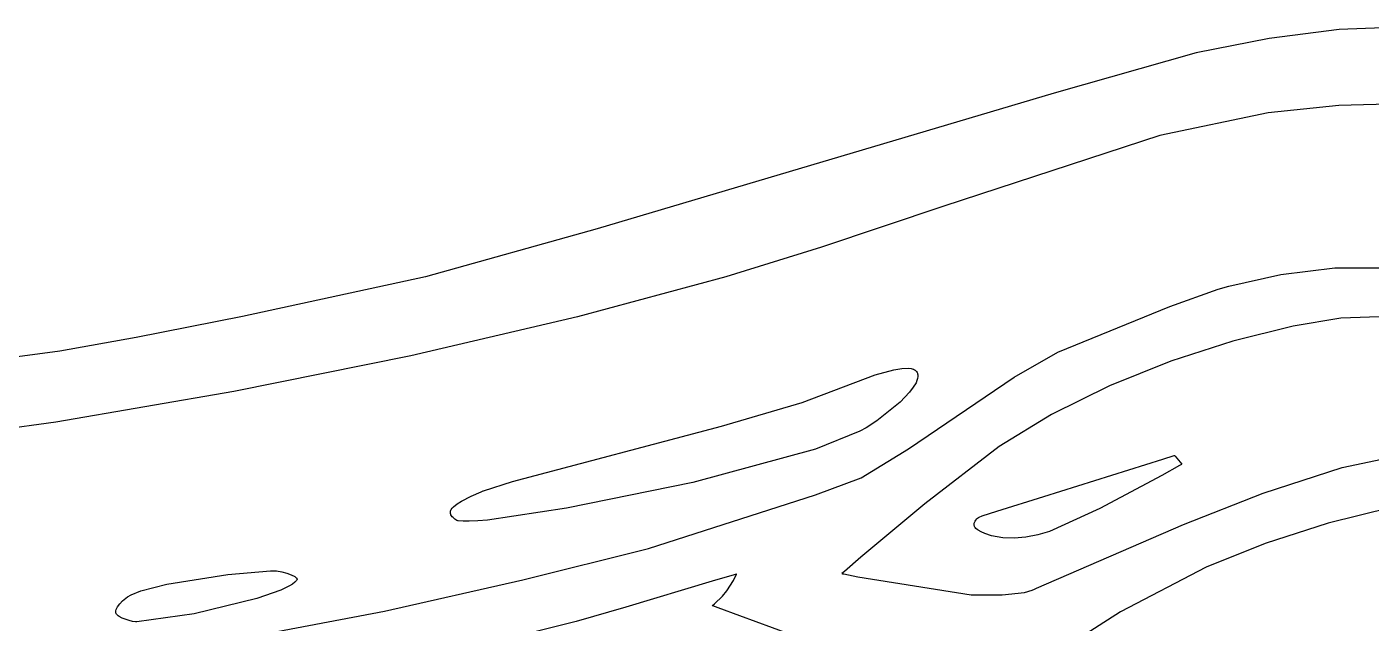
# Model space of a CAD drawing. Extents: x -12.8 to 12.7, y -1.7 to 5.4.
# Drawn here: x -9.244 to -4.652, y 3.315 to 5.354 of the extents above; entities that cross this region are included whole.
import ezdxf

# ---------------------------------------------------------------- set-up
doc = ezdxf.new("R2010")
doc.units = 0

msp = doc.modelspace()

# ---------------------------------------------------------------- linework, layer by layer
at = {"layer": 'Layer 1', "color": 7, "linetype": 'CONTINUOUS'}
for p, q in [((-4.760997, 5.344642), (-5.000488, 5.313968)), ((-4.520736, 5.353528), (-4.760997, 5.344642)), ((-5.000488, 5.313968), (-5.249935, 5.264271)), ((-5.249935, 5.264271), (-5.73452, 5.12655)), ((-5.73452, 5.12655), (-7.295552, 4.662941)), ((-5.004015, 5.059481), (-5.374211, 4.982348)), ((-4.762106, 5.085087), (-5.004015, 5.059481)), ((-4.516699, 5.090974), (-4.762106, 5.085087)), ((-5.374211, 4.982348), (-6.111352, 4.7404)), ((-6.111352, 4.7404), (-6.52991, 4.600171)), ((-7.295552, 4.662941), (-7.88284, 4.498482)), ((-6.52991, 4.600171), (-6.857042, 4.498529)), ((-5.138365, 4.467475), (-4.96042, 4.507371)), ((-4.96042, 4.507371), (-4.776277, 4.529732)), ((-4.776277, 4.529732), (-4.592378, 4.529894)), ((-7.88284, 4.498482), (-8.507553, 4.363199)), ((-6.857042, 4.498529), (-7.36332, 4.36226)), ((-5.339928, 4.397089), (-5.174922, 4.456792)), ((-5.174922, 4.456792), (-5.138365, 4.467475)), ((-8.507553, 4.363199), (-8.871056, 4.291125)), ((-5.722421, 4.240725), (-5.339928, 4.397089)), ((-4.591132, 4.363018), (-4.75511, 4.357218)), ((-7.36332, 4.36226), (-7.933141, 4.229027)), ((-4.918537, 4.330521), (-5.124005, 4.279417)), ((-4.75511, 4.357218), (-4.918537, 4.330521)), ((-8.871056, 4.291125), (-9.131323, 4.244847)), ((-5.124005, 4.279417), (-5.335964, 4.210805)), ((-9.131323, 4.244847), (-9.699751, 4.168791)), ((-7.933141, 4.229027), (-8.536903, 4.106328)), ((-5.871831, 4.155572), (-5.722421, 4.240725)), ((-6.346083, 4.164224), (-6.282433, 4.181103)), ((-6.282433, 4.181103), (-6.255462, 4.185379)), ((-6.255462, 4.185379), (-6.232948, 4.186117)), ((-6.232948, 4.186117), (-6.223649, 4.18498)), ((-6.223649, 4.18498), (-6.219539, 4.184004)), ((-6.219539, 4.184004), (-6.215807, 4.182744)), ((-6.215807, 4.182744), (-6.212468, 4.181192)), ((-6.212468, 4.181192), (-6.209537, 4.179338)), ((-6.209537, 4.179338), (-6.207027, 4.177173)), ((-5.335964, 4.210805), (-5.545547, 4.126536)), ((-6.595858, 4.069639), (-6.346083, 4.164224)), ((-6.232638, 3.910835), (-5.871831, 4.155572)), ((-6.206757, 4.136717), (-6.21601, 4.121098)), ((-6.207027, 4.177173), (-6.204989, 4.174755)), ((-6.203566, 4.144085), (-6.206757, 4.136717)), ((-6.204989, 4.174755), (-6.203388, 4.172242)), ((-6.201434, 4.1511), (-6.203566, 4.144085)), ((-6.203388, 4.172242), (-6.202136, 4.16959)), ((-6.202136, 4.16959), (-6.201225, 4.166807)), ((-6.200434, 4.157719), (-6.201434, 4.1511)), ((-6.201225, 4.166807), (-6.200643, 4.163897)), ((-6.200643, 4.163897), (-6.200383, 4.160866)), ((-6.200383, 4.160866), (-6.200434, 4.157719)), ((-8.536903, 4.106328), (-9.145007, 4.001663)), ((-6.228589, 4.104598), (-6.261312, 4.070359)), ((-6.21601, 4.121098), (-6.228589, 4.104598)), ((-5.545547, 4.126536), (-5.743887, 4.028464)), ((-6.871639, 3.987873), (-6.595858, 4.069639)), ((-6.261312, 4.070359), (-6.340129, 4.006795)), ((-9.145007, 4.001663), (-9.727852, 3.92253)), ((-6.340129, 4.006795), (-6.37657, 3.983106)), ((-5.743887, 4.028464), (-5.922119, 3.918442)), ((-7.585128, 3.799572), (-6.871639, 3.987873)), ((-6.398607, 3.971056), (-6.550132, 3.909414)), ((-6.37657, 3.983106), (-6.398607, 3.971056)), ((-6.550132, 3.909414), (-6.969109, 3.795138)), ((-6.394249, 3.811778), (-6.232638, 3.910835)), ((-5.922119, 3.918442), (-6.176684, 3.722307)), ((-5.770576, 3.747909), (-5.363595, 3.875486)), ((-5.363595, 3.875486), (-5.325308, 3.887488)), ((-5.325308, 3.887488), (-5.323524, 3.888047)), ((-5.323524, 3.888047), (-5.323524, 3.888047)), ((-5.323524, 3.888047), (-5.323524, 3.888047)), ((-5.323524, 3.888047), (-5.323524, 3.888047)), ((-5.323524, 3.888047), (-5.323524, 3.888047)), ((-5.323524, 3.888047), (-5.323524, 3.888047)), ((-5.323524, 3.888047), (-5.323524, 3.888047)), ((-5.323524, 3.888047), (-5.323524, 3.888047)), ((-5.323524, 3.888047), (-5.323523, 3.888047)), ((-5.323523, 3.888047), (-5.323523, 3.888046)), ((-5.323523, 3.888046), (-5.323514, 3.888036)), ((-5.323514, 3.888036), (-5.32347, 3.887984)), ((-5.32347, 3.887984), (-5.323282, 3.887762)), ((-5.323282, 3.887762), (-5.32135, 3.885487)), ((-5.32135, 3.885487), (-5.298232, 3.858256)), ((-5.298565, 3.85807), (-5.300023, 3.857254)), ((-5.298269, 3.858235), (-5.298565, 3.85807)), ((-5.298241, 3.858251), (-5.298269, 3.858235)), ((-5.298234, 3.858255), (-5.298241, 3.858251)), ((-5.298233, 3.858256), (-5.298234, 3.858255)), ((-5.298232, 3.858256), (-5.298233, 3.858256)), ((-5.298232, 3.858256), (-5.298232, 3.858256)), ((-5.298232, 3.858256), (-5.298232, 3.858256)), ((-5.298232, 3.858256), (-5.298232, 3.858256)), ((-4.750756, 3.847299), (-4.494222, 3.901299)), ((-6.549808, 3.75362), (-6.394249, 3.811778)), ((-5.367319, 3.819935), (-5.578341, 3.706256)), ((-5.306225, 3.853792), (-5.367319, 3.819935)), ((-5.300023, 3.857254), (-5.306225, 3.853792)), ((-5.021115, 3.7594), (-4.750756, 3.847299)), ((-7.692696, 3.763712), (-7.685399, 3.766641)), ((-7.685399, 3.766641), (-7.684964, 3.766814)), ((-7.684964, 3.766814), (-7.684909, 3.766836)), ((-7.684909, 3.766836), (-7.684897, 3.76684)), ((-7.684897, 3.76684), (-7.585128, 3.799572)), ((-6.969109, 3.795138), (-7.401132, 3.708177)), ((-7.786651, 3.712851), (-7.774828, 3.72255)), ((-7.774828, 3.72255), (-7.760116, 3.73199)), ((-7.760116, 3.73199), (-7.72609, 3.749405)), ((-7.72609, 3.749405), (-7.692696, 3.763712)), ((-7.120792, 3.570224), (-6.549808, 3.75362)), ((-6.176684, 3.722307), (-6.394871, 3.540058)), ((-5.930671, 3.697723), (-5.770576, 3.747909)), ((-5.293273, 3.651796), (-5.021115, 3.7594)), ((-7.797572, 3.69337), (-7.797338, 3.695777)), ((-7.797434, 3.69098), (-7.797572, 3.69337)), ((-7.79691, 3.688608), (-7.797434, 3.69098)), ((-7.797338, 3.695777), (-7.796749, 3.698197)), ((-7.796373, 3.687119), (-7.79691, 3.688608)), ((-7.796749, 3.698197), (-7.795822, 3.700628)), ((-7.795603, 3.685429), (-7.796373, 3.687119)), ((-7.795822, 3.700628), (-7.794571, 3.703067)), ((-7.793616, 3.682038), (-7.795603, 3.685429)), ((-7.794571, 3.703067), (-7.791162, 3.707959)), ((-7.791129, 3.678707), (-7.793616, 3.682038)), ((-7.791162, 3.707959), (-7.786651, 3.712851)), ((-7.788255, 3.675523), (-7.791129, 3.678707)), ((-7.781802, 3.669953), (-7.788255, 3.675523)), ((-7.401132, 3.708177), (-7.670705, 3.667419)), ((-5.996387, 3.673504), (-5.993832, 3.675503)), ((-5.993832, 3.675503), (-5.990671, 3.677397)), ((-5.990671, 3.677397), (-5.981055, 3.681497)), ((-5.981055, 3.681497), (-5.930671, 3.697723)), ((-5.578341, 3.706256), (-5.750852, 3.627947)), ((-4.581822, 3.710591), (-4.798425, 3.656973)), ((-7.778451, 3.667744), (-7.781802, 3.669953)), ((-7.775168, 3.666037), (-7.778451, 3.667744)), ((-7.772068, 3.66492), (-7.775168, 3.666037)), ((-7.770622, 3.66461), (-7.772068, 3.66492)), ((-7.753547, 3.663017), (-7.770622, 3.66461)), ((-7.733815, 3.66289), (-7.753547, 3.663017)), ((-7.703251, 3.664516), (-7.733815, 3.66289)), ((-7.670705, 3.667419), (-7.703251, 3.664516)), ((-6.008506, 3.651584), (-6.008463, 3.653392)), ((-6.008349, 3.64981), (-6.008506, 3.651584)), ((-6.008463, 3.653392), (-6.008216, 3.655236)), ((-6.007994, 3.64807), (-6.008349, 3.64981)), ((-6.008216, 3.655236), (-6.007763, 3.657116)), ((-6.007444, 3.646361), (-6.007994, 3.64807)), ((-6.007763, 3.657116), (-6.007101, 3.659034)), ((-6.006703, 3.644684), (-6.007444, 3.646361)), ((-6.007101, 3.659034), (-6.005137, 3.662986)), ((-6.005773, 3.643036), (-6.006703, 3.644684)), ((-6.004657, 3.641418), (-6.005773, 3.643036)), ((-6.005137, 3.662986), (-6.002301, 3.667102)), ((-6.00188, 3.638263), (-6.004657, 3.641418)), ((-6.002301, 3.667102), (-5.998706, 3.671245)), ((-5.998395, 3.63521), (-6.00188, 3.638263)), ((-5.998706, 3.671245), (-5.996387, 3.673504)), ((-5.994224, 3.632251), (-5.998395, 3.63521)), ((-5.983924, 3.62658), (-5.994224, 3.632251)), ((-5.794884, 3.434247), (-5.293273, 3.651796)), ((-4.798425, 3.656973), (-5.014102, 3.58696)), ((-5.971166, 3.62118), (-5.983924, 3.62658)), ((-5.948732, 3.613841), (-5.971166, 3.62118)), ((-5.910393, 3.606558), (-5.948732, 3.613841)), ((-5.871158, 3.604989), (-5.910393, 3.606558)), ((-5.831303, 3.608473), (-5.871158, 3.604989)), ((-5.791109, 3.616347), (-5.831303, 3.608473)), ((-5.750852, 3.627947), (-5.791109, 3.616347)), ((-5.014102, 3.58696), (-5.215993, 3.506283)), ((-7.549912, 3.463063), (-7.120792, 3.570224)), ((-6.394871, 3.540058), (-6.451602, 3.491248)), ((-8.557892, 3.480985), (-8.412684, 3.494079)), ((-8.412684, 3.494079), (-8.391904, 3.493211)), ((-8.391904, 3.493211), (-8.373693, 3.489991)), ((-6.451602, 3.491248), (-6.4598, 3.484124)), ((-5.215993, 3.506283), (-5.507859, 3.353047)), ((-8.854589, 3.424983), (-8.766465, 3.448312)), ((-8.766465, 3.448312), (-8.557892, 3.480985)), ((-8.373693, 3.489991), (-8.356337, 3.485392)), ((-8.356337, 3.485392), (-8.341166, 3.479918)), ((-8.336752, 3.44844), (-8.347682, 3.441789)), ((-8.341166, 3.479918), (-8.329511, 3.474071)), ((-8.328534, 3.454853), (-8.336752, 3.44844)), ((-8.329511, 3.474071), (-8.325417, 3.471165)), ((-8.325504, 3.457957), (-8.328534, 3.454853)), ((-8.323228, 3.460987), (-8.325504, 3.457957)), ((-8.325417, 3.471165), (-8.323877, 3.469744)), ((-8.323877, 3.469744), (-8.322701, 3.468354)), ((-8.32238, 3.462472), (-8.323228, 3.460987)), ((-8.322701, 3.468354), (-8.322257, 3.467674)), ((-8.32173, 3.463936), (-8.32238, 3.462472)), ((-8.322257, 3.467674), (-8.321912, 3.467004)), ((-8.321912, 3.467004), (-8.321668, 3.466346)), ((-8.321706, 3.464002), (-8.32173, 3.463936)), ((-8.321655, 3.464152), (-8.321706, 3.464002)), ((-8.321668, 3.466346), (-8.321529, 3.465702)), ((-8.321574, 3.464454), (-8.321655, 3.464152)), ((-8.321522, 3.46476), (-8.321574, 3.464454)), ((-8.321529, 3.465702), (-8.321497, 3.46507)), ((-8.321497, 3.46507), (-8.321522, 3.46476)), ((-8.02229, 3.355585), (-7.549912, 3.463063)), ((-6.902963, 3.45781), (-7.197695, 3.369769)), ((-6.828168, 3.480496), (-6.902963, 3.45781)), ((-6.853405, 3.425433), (-6.830848, 3.460846)), ((-6.830848, 3.460846), (-6.820062, 3.482204)), ((-6.82126, 3.4826), (-6.828168, 3.480496)), ((-6.819843, 3.483032), (-6.82126, 3.4826)), ((-6.820062, 3.482204), (-6.81974, 3.482918)), ((-6.819709, 3.483073), (-6.819843, 3.483032)), ((-6.81974, 3.482918), (-6.819674, 3.483066)), ((-6.819676, 3.483083), (-6.819709, 3.483073)), ((-6.819668, 3.483086), (-6.819676, 3.483083)), ((-6.819674, 3.483066), (-6.819665, 3.483087)), ((-6.819666, 3.483086), (-6.819668, 3.483086)), ((-6.819665, 3.483087), (-6.819666, 3.483086)), ((-6.819665, 3.483087), (-6.819665, 3.483087)), ((-6.819665, 3.483087), (-6.819665, 3.483087)), ((-6.819665, 3.483087), (-6.819665, 3.483087)), ((-6.819665, 3.483087), (-6.819665, 3.483087)), ((-6.819665, 3.483087), (-6.819665, 3.483087)), ((-6.459806, 3.484119), (-6.459807, 3.484118)), ((-6.459807, 3.484118), (-6.459807, 3.484118)), ((-6.459807, 3.484118), (-6.459807, 3.484118)), ((-6.459807, 3.484118), (-6.459807, 3.484118)), ((-6.459807, 3.484118), (-6.459807, 3.484118)), ((-6.459807, 3.484118), (-6.459807, 3.484118)), ((-6.459807, 3.484118), (-6.459807, 3.484118)), ((-6.459807, 3.484118), (-6.459805, 3.484118)), ((-6.4598, 3.484124), (-6.459806, 3.484119)), ((-6.459805, 3.484118), (-6.4598, 3.484117)), ((-6.4598, 3.484117), (-6.459779, 3.484112)), ((-6.459779, 3.484112), (-6.459555, 3.484064)), ((-6.459555, 3.484064), (-6.458449, 3.483827)), ((-6.458449, 3.483827), (-6.453708, 3.482817)), ((-6.453708, 3.482817), (-6.405471, 3.472847)), ((-6.405471, 3.472847), (-6.01778, 3.411751)), ((-8.912362, 3.395771), (-8.900511, 3.404542)), ((-8.900511, 3.404542), (-8.887624, 3.411632)), ((-8.887624, 3.411632), (-8.854589, 3.424983)), ((-8.458936, 3.399213), (-8.672748, 3.346926)), ((-8.376872, 3.42794), (-8.458936, 3.399213)), ((-8.347682, 3.441789), (-8.376872, 3.42794)), ((-6.895188, 3.380821), (-6.868409, 3.407391)), ((-6.868409, 3.407391), (-6.853405, 3.425433)), ((-6.01778, 3.411751), (-5.912199, 3.411592)), ((-5.912199, 3.411592), (-5.836702, 3.41911)), ((-5.836702, 3.41911), (-5.810068, 3.427933)), ((-5.810068, 3.427933), (-5.801721, 3.431361)), ((-5.801721, 3.431361), (-5.797111, 3.433302)), ((-5.797111, 3.433302), (-5.794884, 3.434247)), ((-8.940653, 3.353218), (-8.94059, 3.355232)), ((-8.940501, 3.351281), (-8.940653, 3.353218)), ((-8.94059, 3.355232), (-8.940317, 3.357319)), ((-8.940317, 3.357319), (-8.939167, 3.361686)), ((-8.939167, 3.361686), (-8.937252, 3.366272)), ((-8.937252, 3.366272), (-8.934618, 3.37103)), ((-8.934618, 3.37103), (-8.92739, 3.380877)), ((-8.92739, 3.380877), (-8.917865, 3.390852)), ((-8.917865, 3.390852), (-8.912362, 3.395771)), ((-8.731866, 3.221084), (-8.02229, 3.355585)), ((-7.197695, 3.369769), (-7.367636, 3.320297)), ((-6.902843, 3.374128), (-6.90289, 3.374146)), ((-6.90289, 3.374146), (-6.90289, 3.374146)), ((-6.90289, 3.374146), (-6.90289, 3.374146)), ((-6.90289, 3.374146), (-6.90289, 3.374146)), ((-6.90289, 3.374146), (-6.90289, 3.374146)), ((-6.90289, 3.374146), (-6.90289, 3.374146)), ((-6.90289, 3.374146), (-6.90289, 3.374146)), ((-6.90289, 3.374146), (-6.90289, 3.374146)), ((-6.90289, 3.374146), (-6.902889, 3.374146)), ((-6.902889, 3.374146), (-6.902886, 3.374149)), ((-6.902886, 3.374149), (-6.902873, 3.374159)), ((-6.902873, 3.374159), (-6.902742, 3.374268)), ((-6.902503, 3.374004), (-6.902843, 3.374128)), ((-6.902742, 3.374268), (-6.9021, 3.374803)), ((-6.900872, 3.373406), (-6.902503, 3.374004)), ((-6.9021, 3.374803), (-6.895188, 3.380821)), ((-6.883035, 3.366868), (-6.900872, 3.373406)), ((-6.808765, 3.339646), (-6.883035, 3.366868)), ((-5.507859, 3.353047), (-5.882815, 3.114495)), ((-8.940127, 3.349429), (-8.940501, 3.351281)), ((-8.939526, 3.347667), (-8.940127, 3.349429)), ((-8.938692, 3.346), (-8.939526, 3.347667)), ((-8.937618, 3.344435), (-8.938692, 3.346)), ((-8.936299, 3.342977), (-8.937618, 3.344435)), ((-8.932978, 3.340254), (-8.936299, 3.342977)), ((-8.928909, 3.337533), (-8.932978, 3.340254)), ((-8.919004, 3.332233), (-8.928909, 3.337533)), ((-8.895439, 3.323387), (-8.919004, 3.332233)), ((-8.883677, 3.32052), (-8.895439, 3.323387)), ((-8.873192, 3.319142), (-8.883677, 3.32052)), ((-8.868724, 3.319118), (-8.873192, 3.319142)), ((-8.672748, 3.346926), (-8.868724, 3.319118)), ((-7.368015, 3.320188), (-7.933312, 3.179211)), ((-7.367636, 3.320297), (-7.368015, 3.320188)), ((-6.64105, 3.278173), (-6.808765, 3.339646))]:
    msp.add_line(p, q, dxfattribs=at)

doc.saveas('drawing.dxf')
